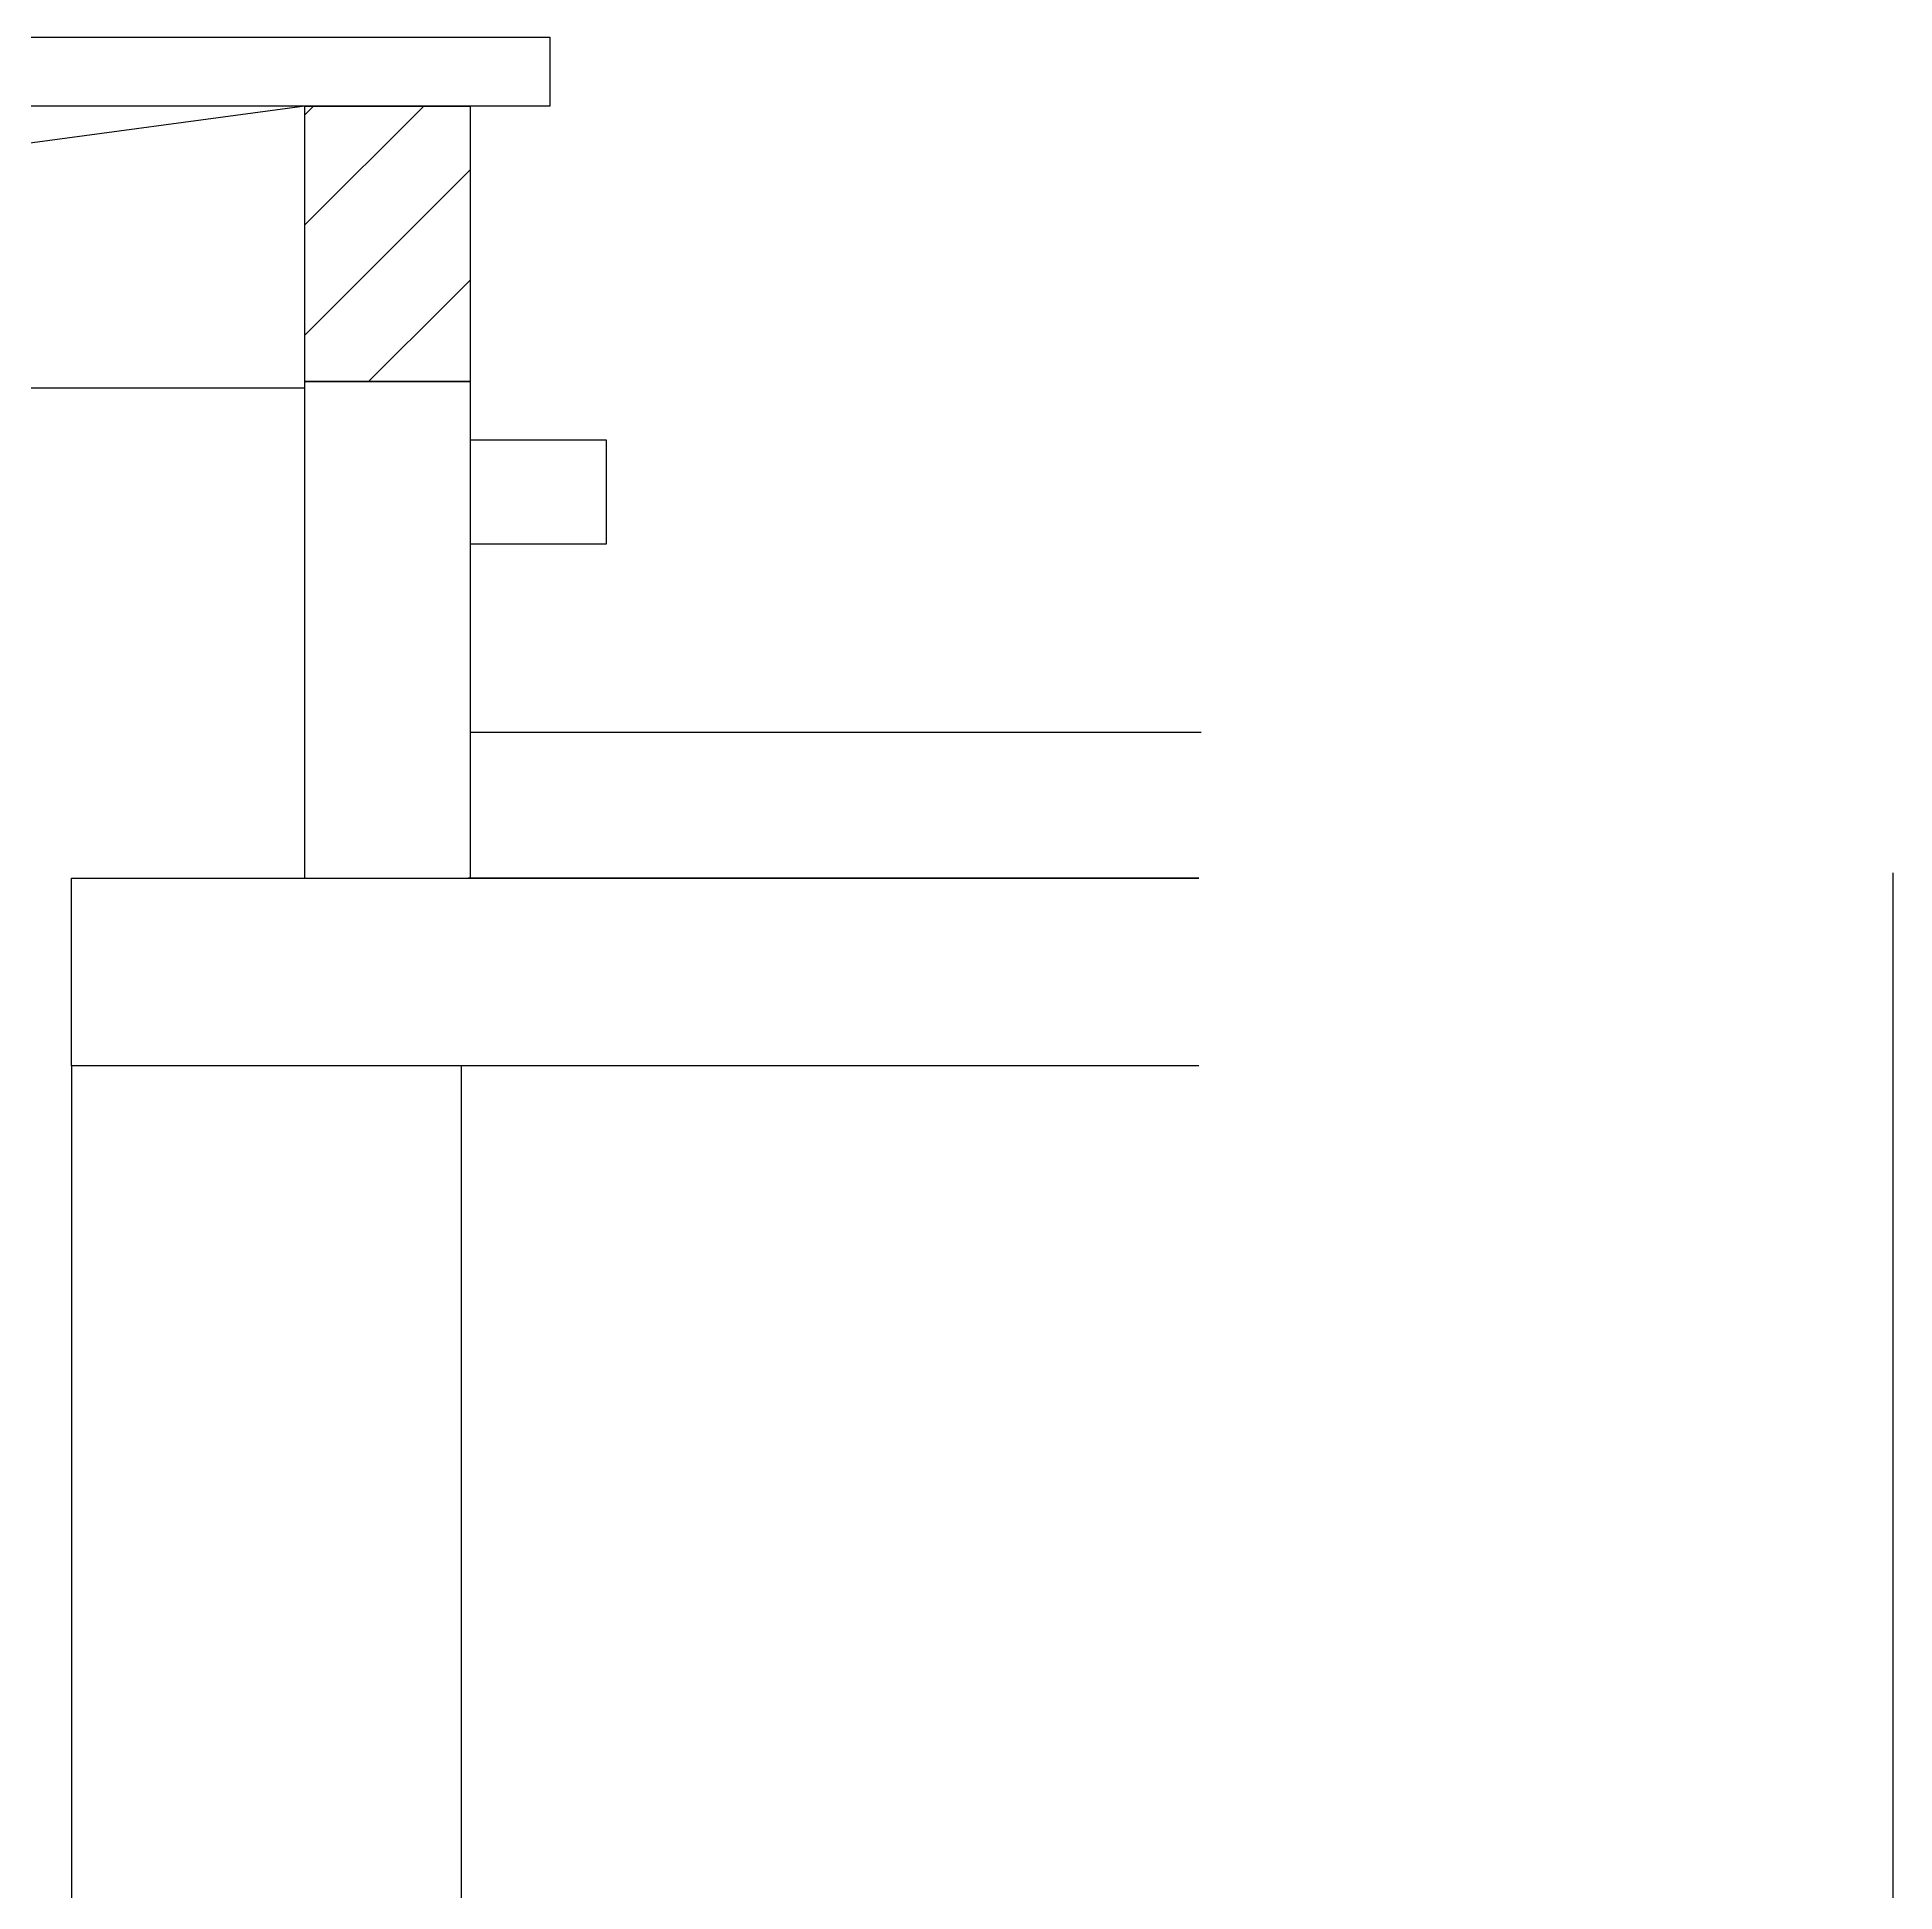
# Model space of a CAD drawing. Header units: metres. Extents: x 1426 to 4685, y 16333 to 22197.
# Drawn here: x 3096 to 4445, y 20850 to 22197 of the extents above; entities that cross this region are included whole.
import ezdxf

# ---------------------------------------------------------------- set-up
doc = ezdxf.new("R2010")
doc.units = ezdxf.units.M
doc.layers.add('ZZ-4', color=3, linetype='Continuous')
doc.dimstyles.get("Standard").update_dxf_attribs({"dimtxt": 2.5, "dimasz": 2.5, "dimexe": 1.25, "dimexo": 0.625, "dimtad": 1, "dimcen": 2.5, "dimazin": 3, "dimtfac": 1, "dimtmove": 0, "dimatfit": 3})

# ---------------------------------------------------------------- blocks, each defined once
blk = doc.blocks.new('*D1')
for p, q in [((4443.02, 21590.2), (4443.02, 20591.23)), ((4442.77, 20591.23), (4442.52, 20591.23)), ((4443.02, 19592.26), (4443.02, 20591.23)), ((4443.02, 20591.23), (4443.02, 20591.23)), ((4443.27, 20591.23), (4443.52, 20591.23))]:
    blk.add_line(p, q)
at = {"layer": 'Defpoints'}
for p in [(4443.02, 21590.2), (4443.02, 20591.23), (4443.02, 19592.26)]:
    blk.add_point(p, dxfattribs=at)
at = {"layer": 'ZZ-4', "insert": (4443.02, 20592.355), "char_height": 1, "attachment_point": 5}
blk.add_mtext('2700', dxfattribs=at)

msp = doc.modelspace()

# ---------------------------------------------------------------- linework, layer by layer
for p, q in [((3290.25, 22147.03), (2896.22, 22094)), ((3290.25, 22140.65), (3296.63, 22147.03)), ((3290.25, 22060.65), (3376.63, 22147.03)), ((3315.23, 22005.63), (3410.25, 22100.65)), ((3395.23, 22005.63), (3410.25, 22020.65)), ((3290.25, 21980.65), (3315.23, 22005.63)), ((3315.23, 22005.63), (3315.23, 22005.63)), ((3336.63, 21947.03), (3395.23, 22005.63)), ((3395.23, 22005.63), (3395.23, 22005.63)), ((2774.98, 21942.5), (3290.25, 21942.5)), ((3403.91, 21450.12), (3403.91, 19730.55))]:
    msp.add_line(p, q)
for points in [[(2608.28, 22147.03), (2608.28, 22197.03), (3468.28, 22197.03), (3468.28, 22147.03), (2608.28, 22147.03)], [(3290.25, 21947.03), (3290.25, 22147.03), (3410.25, 22147.03), (3410.25, 21947.03), (3290.25, 21947.03)], [(3290.25, 21586.47), (3290.25, 21947.03), (3410.25, 21947.03), (3410.25, 21662.22)], [(3410.55, 21828.87), (3410.55, 21904.63), (3509.06, 21904.63), (3509.06, 21828.87), (3410.55, 21828.87)], [(3410.55, 21586.47), (3410.55, 21692.52), (3940.97, 21692.52)], [(3120.97, 21450.12), (3120.97, 21586.47), (3939.33, 21586.47)], [(3939.33, 21586.47), (3408.91, 21586.47)], [(3120.97, 21450.12), (3120.97, 20525.94)], [(3939.33, 21450.12), (3120.97, 21450.12)]]:
    msp.add_lwpolyline(points)

# ---------------------------------------------------------------- dimensions: what is measured, and where the dimension line sits
at = {"layer": 'ZZ-4'}
dim = msp.add_linear_dim(base=(4443.02, 20591.23), p1=(4443.02, 21590.2), p2=(4443.02, 19592.26), text='2700', dimstyle='Standard', dxfattribs=at)
dim.commit()
dim.dimension.update_dxf_attribs({"geometry": '*D1', "text_midpoint": (4443.02, 20592.355)})

doc.saveas('drawing.dxf')
